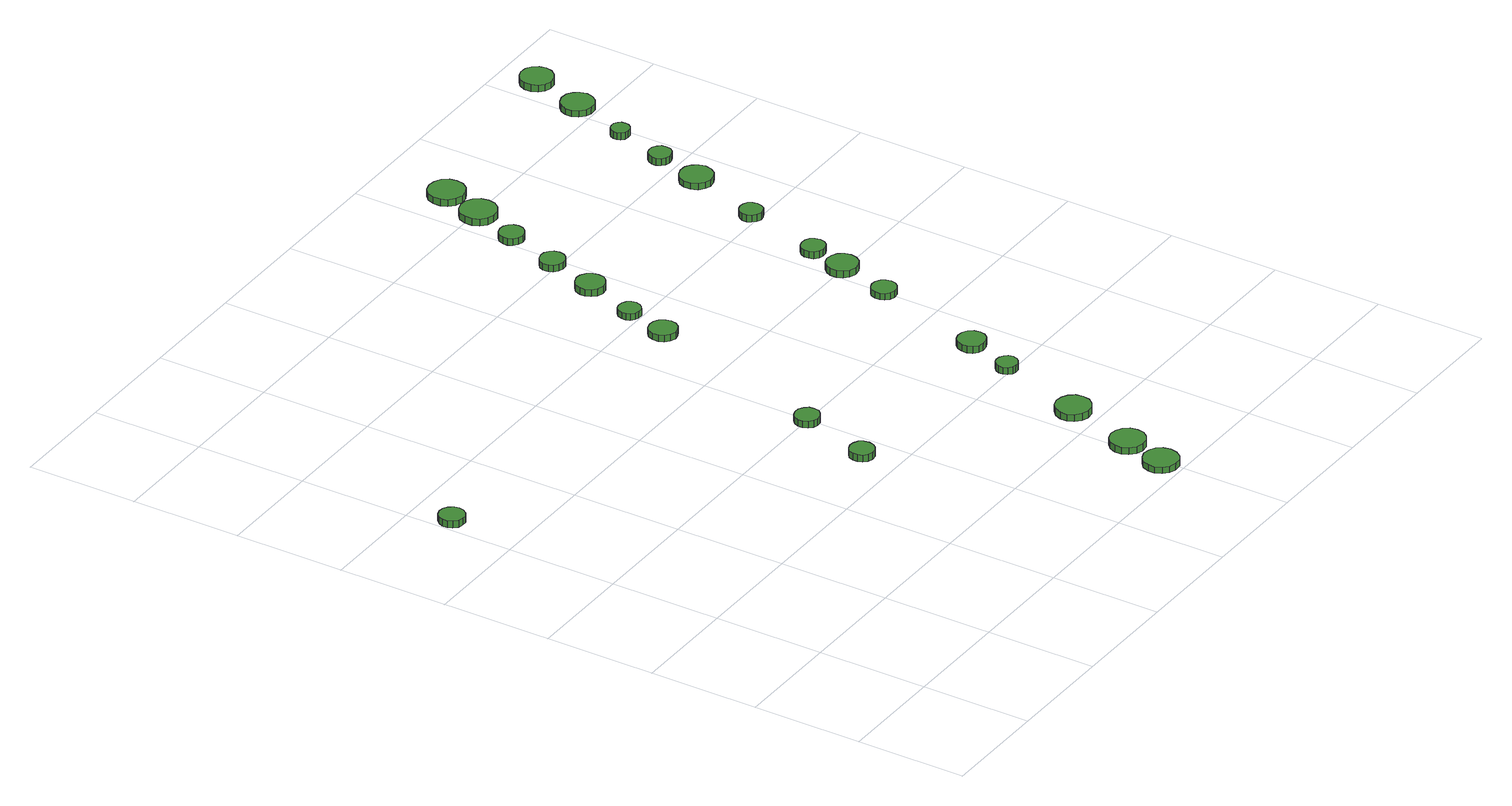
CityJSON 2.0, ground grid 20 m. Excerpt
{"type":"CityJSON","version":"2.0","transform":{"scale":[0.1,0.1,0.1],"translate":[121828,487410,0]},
"CityObjects":{
"tree1":{"type":"SolitaryVegetationObject","attributes":{"function":"something"},"geometry":[{"type":"MultiSurface","lod":"1","boundaries":[[[0,1,2,3,4,5,6,7,8,9,10,11,12,13,14]],[[15,16,17,18,19,20,21,22,23,24,25,26,27,28,29]],[[0,29,28,1]],[[1,28,27,2]],[[2,27,26,3]],[[3,26,25,4]],[[4,25,24,5]],[[5,24,23,6]],[[6,23,22,7]],[[7,22,21,8]],[[8,21,20,9]],[[9,20,19,10]],[[10,19,18,11]],[[11,18,17,12]],[[12,17,16,13]],[[13,16,15,14]],[[14,15,29,0]]]}]},
"tree2":{"type":"SolitaryVegetationObject","attributes":{"function":"something"},"geometry":[{"type":"MultiSurface","lod":"1","boundaries":[[[30,31,32,33,34,35,36,37,38,39,40,41,42,43,44]],[[45,46,47,48,49,50,51,52,53,54,55,56,57,58,59]],[[30,59,58,31]],[[31,58,57,32]],[[32,57,56,33]],[[33,56,55,34]],[[34,55,54,35]],[[35,54,53,36]],[[36,53,52,37]],[[37,52,51,38]],[[38,51,50,39]],[[39,50,49,40]],[[40,49,48,41]],[[41,48,47,42]],[[42,47,46,43]],[[43,46,45,44]],[[44,45,59,30]]]}]},
"tree3":{"type":"SolitaryVegetationObject","attributes":{"function":"something"},"geometry":[{"type":"MultiSurface","lod":"1","boundaries":[[[60,61,62,63,64,65,66,67,68,69,70,71,72,73,74]],[[75,76,77,78,79,80,81,82,83,84,85,86,87,88,89]],[[60,89,88,61]],[[61,88,87,62]],[[62,87,86,63]],[[63,86,85,64]],[[64,85,84,65]],[[65,84,83,66]],[[66,83,82,67]],[[67,82,81,68]],[[68,81,80,69]],[[69,80,79,70]],[[70,79,78,71]],[[71,78,77,72]],[[72,77,76,73]],[[73,76,75,74]],[[74,75,89,60]]]}]},
"tree4":{"type":"SolitaryVegetationObject","attributes":{"function":"something"},"geometry":[{"type":"MultiSurface","lod":"1","boundaries":[[[90,91,92,93,94,95,96,97,98,99,100,101,102,103,104]],[[105,106,107,108,109,110,111,112,113,114,115,116,117,118,119]],[[90,119,118,91]],[[91,118,117,92]],[[92,117,116,93]],[[93,116,115,94]],[[94,115,114,95]],[[95,114,113,96]],[[96,113,112,97]],[[97,112,111,98]],[[98,111,110,99]],[[99,110,109,100]],[[100,109,108,101]],[[101,108,107,102]],[[102,107,106,103]],[[103,106,105,104]],[[104,105,119,90]]]}]},
"tree5":{"type":"SolitaryVegetationObject","attributes":{"function":"something"},"geometry":[{"type":"MultiSurface","lod":"1","boundaries":[[[120,121,122,123,124,125,126,127,128,129,130,131,132,133,134]],[[135,136,137,138,139,140,141,142,143,144,145,146,147,148,149]],[[120,149,148,121]],[[121,148,147,122]],[[122,147,146,123]],[[123,146,145,124]],[[124,145,144,125]],[[125,144,143,126]],[[126,143,142,127]],[[127,142,141,128]],[[128,141,140,129]],[[129,140,139,130]],[[130,139,138,131]],[[131,138,137,132]],[[132,137,136,133]],[[133,136,135,134]],[[134,135,149,120]]]}]},
"tree6":{"type":"SolitaryVegetationObject","attributes":{"function":"something"},"geometry":[{"type":"MultiSurface","lod":"1","boundaries":[[[150,151,152,153,154,155,156,157,158,159,160,161,162,163,164]],[[165,166,167,168,169,170,171,172,173,174,175,176,177,178,179]],[[150,179,178,151]],[[151,178,177,152]],[[152,177,176,153]],[[153,176,175,154]],[[154,175,174,155]],[[155,174,173,156]],[[156,173,172,157]],[[157,172,171,158]],[[158,171,170,159]],[[159,170,169,160]],[[160,169,168,161]],[[161,168,167,162]],[[162,167,166,163]],[[163,166,165,164]],[[164,165,179,150]]]}]},
"tree7":{"type":"SolitaryVegetationObject","attributes":{"function":"something"},"geometry":[{"type":"MultiSurface","lod":"1","boundaries":[[[180,181,182,183,184,185,186,187,188,189,190,191,192,193,194]],[[195,196,197,198,199,200,201,202,203,204,205,206,207,208,209]],[[180,209,208,181]],[[181,208,207,182]],[[182,207,206,183]],[[183,206,205,184]],[[184,205,204,185]],[[185,204,203,186]],[[186,203,202,187]],[[187,202,201,188]],[[188,201,200,189]],[[189,200,199,190]],[[190,199,198,191]],[[191,198,197,192]],[[192,197,196,193]],[[193,196,195,194]],[[194,195,209,180]]]}]},
"tree8":{"type":"SolitaryVegetationObject","attributes":{"function":"something"},"geometry":[{"type":"MultiSurface","lod":"1","boundaries":[[[210,211,212,213,214,215,216,217,218,219,220,221,222,223,224]],[[225,226,227,228,229,230,231,232,233,234,235,236,237,238,239]],[[210,239,238,211]],[[211,238,237,212]],[[212,237,236,213]],[[213,236,235,214]],[[214,235,234,215]],[[215,234,233,216]],[[216,233,232,217]],[[217,232,231,218]],[[218,231,230,219]],[[219,230,229,220]],[[220,229,228,221]],[[221,228,227,222]],[[222,227,226,223]],[[223,226,225,224]],[[224,225,239,210]]]}]},
"tree9":{"type":"SolitaryVegetationObject","attributes":{"function":"something"},"geometry":[{"type":"MultiSurface","lod":"1","boundaries":[[[240,241,242,243,244,245,246,247,248,249,250,251,252,253,254]],[[255,256,257,258,259,260,261,262,263,264,265,266,267,268,269]],[[240,269,268,241]],[[241,268,267,242]],[[242,267,266,243]],[[243,266,265,244]],[[244,265,264,245]],[[245,264,263,246]],[[246,263,262,247]],[[247,262,261,248]],[[248,261,260,249]],[[249,260,259,250]],[[250,259,258,251]],[[251,258,257,252]],[[252,257,256,253]],[[253,256,255,254]],[[254,255,269,240]]]}]},
"tree10":{"type":"SolitaryVegetationObject","attributes":{"function":"something"},"geometry":[{"type":"MultiSurface","lod":"1","boundaries":[[[270,271,272,273,274,275,276,277,278,279,280,281,282,283,284]],[[285,286,287,288,289,290,291,292,293,294,295,296,297,298,299]],[[270,299,298,271]],[[271,298,297,272]],[[272,297,296,273]],[[273,296,295,274]],[[274,295,294,275]],[[275,294,293,276]],[[276,293,292,277]],[[277,292,291,278]],[[278,291,290,279]],[[279,290,289,280]],[[280,289,288,281]],[[281,288,287,282]],[[282,287,286,283]],[[283,286,285,284]],[[284,285,299,270]]]}]},
"tree11":{"type":"SolitaryVegetationObject","attributes":{"function":"something"},"geometry":[{"type":"MultiSurface","lod":"1","boundaries":[[[300,301,302,303,304,305,306,307,308,309,310,311,312,313,314]],[[315,316,317,318,319,320,321,322,323,324,325,326,327,328,329]],[[300,329,328,301]],[[301,328,327,302]],[[302,327,326,303]],[[303,326,325,304]],[[304,325,324,305]],[[305,324,323,306]],[[306,323,322,307]],[[307,322,321,308]],[[308,321,320,309]],[[309,320,319,310]],[[310,319,318,311]],[[311,318,317,312]],[[312,317,316,313]],[[313,316,315,314]],[[314,315,329,300]]]}]},
"tree12":{"type":"SolitaryVegetationObject","attributes":{"function":"something"},"geometry":[{"type":"MultiSurface","lod":"1","boundaries":[[[330,331,332,333,334,335,336,337,338,339,340,341,342,343,344]],[[345,346,347,348,349,350,351,352,353,354,355,356,357,358,359]],[[330,359,358,331]],[[331,358,357,332]],[[332,357,356,333]],[[333,356,355,334]],[[334,355,354,335]],[[335,354,353,336]],[[336,353,352,337]],[[337,352,351,338]],[[338,351,350,339]],[[339,350,349,340]],[[340,349,348,341]],[[341,348,347,342]],[[342,347,346,343]],[[343,346,345,344]],[[344,345,359,330]]]}]},
"tree13":{"type":"SolitaryVegetationObject","attributes":{"function":"something"},"geometry":[{"type":"MultiSurface","lod":"1","boundaries":[[[360,361,362,363,364,365,366,367,368,369,370,371,372,373,374]],[[375,376,377,378,379,380,381,382,383,384,385,386,387,388,389]],[[360,389,388,361]],[[361,388,387,362]],[[362,387,386,363]],[[363,386,385,364]],[[364,385,384,365]],[[365,384,383,366]],[[366,383,382,367]],[[367,382,381,368]],[[368,381,380,369]],[[369,380,379,370]],[[370,379,378,371]],[[371,378,377,372]],[[372,377,376,373]],[[373,376,375,374]],[[374,375,389,360]]]}]},
"tree14":{"type":"SolitaryVegetationObject","attributes":{"function":"something"},"geometry":[{"type":"MultiSurface","lod":"1","boundaries":[[[390,391,392,393,394,395,396,397,398,399,400,401,402,403,404]],[[405,406,407,408,409,410,411,412,413,414,415,416,417,418,419]],[[390,419,418,391]],[[391,418,417,392]],[[392,417,416,393]],[[393,416,415,394]],[[394,415,414,395]],[[395,414,413,396]],[[396,413,412,397]],[[397,412,411,398]],[[398,411,410,399]],[[399,410,409,400]],[[400,409,408,401]],[[401,408,407,402]],[[402,407,406,403]],[[403,406,405,404]],[[404,405,419,390]]]}]},
"tree15":{"type":"SolitaryVegetationObject","attributes":{"function":"something"},"geometry":[{"type":"MultiSurface","lod":"1","boundaries":[[[420,421,422,423,424,425,426,427,428,429,430,431,432,433,434]],[[435,436,437,438,439,440,441,442,443,444,445,446,447,448,449]],[[420,449,448,421]],[[421,448,447,422]],[[422,447,446,423]],[[423,446,445,424]],[[424,445,444,425]],[[425,444,443,426]],[[426,443,442,427]],[[427,442,441,428]],[[428,441,440,429]],[[429,440,439,430]],[[430,439,438,431]],[[431,438,437,432]],[[432,437,436,433]],[[433,436,435,434]],[[434,435,449,420]]]}]},
"tree16":{"type":"SolitaryVegetationObject","attributes":{"function":"something"},"geometry":[{"type":"MultiSurface","lod":"1","boundaries":[[[450,451,452,453,454,455,456,457,458,459,460,461,462,463,464]],[[465,466,467,468,469,470,471,472,473,474,475,476,477,478,479]],[[450,479,478,451]],[[451,478,477,452]],[[452,477,476,453]],[[453,476,475,454]],[[454,475,474,455]],[[455,474,473,456]],[[456,473,472,457]],[[457,472,471,458]],[[458,471,470,459]],[[459,470,469,460]],[[460,469,468,461]],[[461,468,467,462]],[[462,467,466,463]],[[463,466,465,464]],[[464,465,479,450]]]}]},
"tree17":{"type":"SolitaryVegetationObject","attributes":{"function":"something"},"geometry":[{"type":"MultiSurface","lod":"1","boundaries":[[[480,481,482,483,484,485,486,487,488,489,490,491,492,493,494]],[[495,496,497,498,499,500,501,502,503,504,505,506,507,508,509]],[[480,509,508,481]],[[481,508,507,482]],[[482,507,506,483]],[[483,506,505,484]],[[484,505,504,485]],[[485,504,503,486]],[[486,503,502,487]],[[487,502,501,488]],[[488,501,500,489]],[[489,500,499,490]],[[490,499,498,491]],[[491,498,497,492]],[[492,497,496,493]],[[493,496,495,494]],[[494,495,509,480]]]}]},
"tree18":{"type":"SolitaryVegetationObject","attributes":{"function":"something"},"geometry":[{"type":"MultiSurface","lod":"1","boundaries":[[[510,511,512,513,514,515,516,517,518,519,520,521,522,523,524]],[[525,526,527,528,529,530,531,532,533,534,535,536,537,538,539]],[[510,539,538,511]],[[511,538,537,512]],[[512,537,536,513]],[[513,536,535,514]],[[514,535,534,515]],[[515,534,533,516]],[[516,533,532,517]],[[517,532,531,518]],[[518,531,530,519]],[[519,530,529,520]],[[520,529,528,521]],[[521,528,527,522]],[[522,527,526,523]],[[523,526,525,524]],[[524,525,539,510]]]}]},
"tree19":{"type":"SolitaryVegetationObject","attributes":{"function":"something"},"geometry":[{"type":"MultiSurface","lod":"1","boundaries":[[[540,541,542,543,544,545,546,547,548,549,550,551,552,553,554]],[[555,556,557,558,559,560,561,562,563,564,565,566,567,568,569]],[[540,569,568,541]],[[541,568,567,542]],[[542,567,566,543]],[[543,566,565,544]],[[544,565,564,545]],[[545,564,563,546]],[[546,563,562,547]],[[547,562,561,548]],[[548,561,560,549]],[[549,560,559,550]],[[550,559,558,551]],[[551,558,557,552]],[[552,557,556,553]],[[553,556,555,554]],[[554,555,569,540]]]}]},
"tree20":{"type":"SolitaryVegetationObject","attributes":{"function":"something"},"geometry":[{"type":"MultiSurface","lod":"1","boundaries":[[[570,571,572,573,574,575,576,577,578,579,580,581,582,583,584]],[[585,586,587,588,589,590,591,592,593,594,595,596,597,598,599]],[[570,599,598,571]],[[571,598,597,572]],[[572,597,596,573]],[[573,596,595,574]],[[574,595,594,575]],[[575,594,593,576]],[[576,593,592,577]],[[577,592,591,578]],[[578,591,590,579]],[[579,590,589,580]],[[580,589,588,581]],[[581,588,587,582]],[[582,587,586,583]],[[583,586,585,584]],[[584,585,599,570]]]}]},
"tree21":{"type":"SolitaryVegetationObject","attributes":{"function":"something"},"geometry":[{"type":"MultiSurface","lod":"1","boundaries":[[[600,601,602,603,604,605,606,607,608,609,610,611,612,613,614]],[[615,616,617,618,619,620,621,622,623,624,625,626,627,628,629]],[[600,629,628,601]],[[601,628,627,602]],[[602,627,626,603]],[[603,626,625,604]],[[604,625,624,605]],[[605,624,623,606]],[[606,623,622,607]],[[607,622,621,608]],[[608,621,620,609]],[[609,620,619,610]],[[610,619,618,611]],[[611,618,617,612]],[[612,617,616,613]],[[613,616,615,614]],[[614,615,629,600]]]}]},
"tree22":{"type":"SolitaryVegetationObject","attributes":{"function":"something"},"geometry":[{"type":"MultiSurface","lod":"1","boundaries":[[[630,631,632,633,634,635,636,637,638,639,640,641,642,643,644]],[[645,646,647,648,649,650,651,652,653,654,655,656,657,658,659]],[[630,659,658,631]],[[631,658,657,632]],[[632,657,656,633]],[[633,656,655,634]],[[634,655,654,635]],[[635,654,653,636]],[[636,653,652,637]],[[637,652,651,638]],[[638,651,650,639]],[[639,650,649,640]],[[640,649,648,641]],[[641,648,647,642]],[[642,647,646,643]],[[643,646,645,644]],[[644,645,659,630]]]}]},
"tree23":{"type":"SolitaryVegetationObject","attributes":{"function":"something"},"geometry":[{"type":"MultiSurface","lod":"1","boundaries":[[[660,661,662,663,664,665,666,667,668,669,670,671,672,673,674]],[[675,676,677,678,679,680,681,682,683,684,685,686,687,688,689]],[[660,689,688,661]],[[661,688,687,662]],[[662,687,686,663]],[[663,686,685,664]],[[664,685,684,665]],[[665,684,683,666]],[[666,683,682,667]],[[667,682,681,668]],[[668,681,680,669]],[[669,680,679,670]],[[670,679,678,671]],[[671,678,677,672]],[[672,677,676,673]],[[673,676,675,674]],[[674,675,689,660]]]}]},
"tree24":{"type":"SolitaryVegetationObject","attributes":{"function":"something"},"geometry":[{"type":"MultiSurface","lod":"1","boundaries":[[[690,691,692,693,694,695,696,697,698,699,700,701,702,703,704]],[[705,706,707,708,709,710,711,712,713,714,715,716,717,718,719]],[[690,719,718,691]],[[691,718,717,692]],[[692,717,716,693]],[[693,716,715,694]],[[694,715,714,695]],[[695,714,713,696]],[[696,713,712,697]],[[697,712,711,698]],[[698,711,710,699]],[[699,710,709,700]],[[700,709,708,701]],[[701,708,707,702]],[[702,707,706,703]],[[703,706,705,704]],[[704,705,719,690]]]}]}
},
"vertices":[
[50,928,15],[48,937,15],[42,945,15],[34,950,15],[25,951,15],[16,948,15],[9,941,15],[5,933,15],[5,923,15],[9,915,15],[16,908,15],[25,906,15],[34,906,15],[42,911,15],[48,919,15],[48,919,2],[42,911,2],[34,906,2],[25,906,2],[16,908,2],[9,915,2],[5,923,2],[5,933,2],[9,941,2],[16,948,2],[25,951,2],[34,950,2],[42,945,2],[48,937,2],[50,928,2],
[577,467,16],[575,476,16],[570,484,16],[562,488,16],[553,489,16],[544,486,16],[537,480,16],[534,472,16],[534,463,16],[537,454,16],[544,448,16],[553,445,16],[562,446,16],[570,451,16],[575,458,16],[575,458,3],[570,451,3],[562,446,3],[553,445,3],[544,448,3],[537,454,3],[534,463,3],[534,472,3],[537,480,3],[544,486,3],[553,489,3],[562,488,3],[570,484,3],[575,476,3],[577,467,3],
[615,597,18],[614,606,18],[608,613,18],[600,618,18],[591,619,18],[583,616,18],[576,610,18],[572,602,18],[572,593,18],[576,584,18],[583,578,18],[591,575,18],[600,576,18],[608,581,18],[614,588,18],[614,588,5],[608,581,5],[600,576,5],[591,575,5],[583,578,5],[576,584,5],[572,593,5],[572,602,5],[576,610,5],[583,616,5],[591,619,5],[600,618,5],[608,613,5],[614,606,5],[615,597,5],
[816,34,20],[813,47,20],[806,57,20],[795,63,20],[782,65,20],[770,61,20],[760,52,20],[755,40,20],[755,28,20],[760,16,20],[770,7,20],[782,3,20],[795,4,20],[806,11,20],[813,21,20],[813,21,8],[806,11,8],[795,4,8],[782,3,8],[770,7,8],[760,16,8],[755,28,8],[755,40,8],[760,52,8],[770,61,8],[782,65,8],[795,63,8],[806,57,8],[813,47,8],[816,34,8],
[841,114,18],[839,127,18],[831,137,18],[820,143,18],[807,145,18],[795,141,18],[785,132,18],[780,120,18],[780,107,18],[785,96,18],[795,87,18],[807,83,18],[820,84,18],[831,91,18],[839,101,18],[839,101,5],[831,91,5],[820,84,5],[807,83,5],[795,87,5],[785,96,5],[780,107,5],[780,120,5],[785,132,5],[795,141,5],[807,145,5],[820,143,5],[831,137,5],[839,127,5],[841,114,5],
[882,245,17],[880,258,17],[872,268,17],[861,274,17],[848,276,17],[836,272,17],[826,263,17],[821,251,17],[821,238,17],[826,227,17],[836,218,17],[848,214,17],[861,215,17],[872,222,17],[880,232,17],[880,232,4],[872,222,4],[861,215,4],[848,214,4],[836,218,4],[826,227,4],[821,238,4],[821,251,4],[826,263,4],[836,272,4],[848,276,4],[861,274,4],[872,268,4],[880,258,4],[882,245,4],
[722,940,17],[720,950,17],[714,959,17],[705,964,17],[695,965,17],[685,962,17],[677,955,17],[673,945,17],[673,935,17],[677,926,17],[685,919,17],[695,915,17],[705,917,17],[714,922,17],[720,930,17],[720,930,5],[714,922,5],[705,917,5],[695,915,5],[685,919,5],[677,926,5],[673,935,5],[673,945,5],[677,955,5],[685,962,5],[695,965,5],[705,964,5],[714,959,5],[720,950,5],[722,940,5],
[925,407,18],[923,415,18],[918,421,18],[911,425,18],[903,426,18],[896,424,18],[890,418,18],[887,411,18],[887,403,18],[890,396,18],[896,390,18],[903,388,18],[911,389,18],[918,393,18],[923,399,18],[923,399,5],[918,393,5],[911,389,5],[903,388,5],[896,390,5],[890,396,5],[887,403,5],[887,411,5],[890,418,5],[896,424,5],[903,426,5],[911,425,5],[918,421,5],[923,415,5],[925,407,5],
[743,1021,15],[741,1029,15],[736,1036,15],[729,1040,15],[721,1041,15],[713,1039,15],[707,1033,15],[704,1025,15],[704,1017,15],[707,1010,15],[713,1004,15],[721,1002,15],[729,1002,15],[736,1007,15],[741,1013,15],[741,1013,3],[736,1007,3],[729,1002,3],[721,1002,3],[713,1004,3],[707,1010,3],[704,1017,3],[704,1025,3],[707,1033,3],[713,1039,3],[721,1041,3],[729,1040,3],[736,1036,3],[741,1029,3],[743,1021,3],
[955,490,22],[953,500,22],[947,509,22],[938,514,22],[927,515,22],[917,512,22],[910,505,22],[906,495,22],[906,485,22],[910,476,22],[917,469,22],[927,466,22],[938,467,22],[947,472,22],[953,480,22],[953,480,9],[947,472,9],[938,467,9],[927,466,9],[917,469,9],[910,476,9],[906,485,9],[906,495,9],[910,505,9],[917,512,9],[927,515,9],[938,514,9],[947,509,9],[953,500,9],[955,490,9],
[782,1118,16],[780,1128,16],[774,1137,16],[764,1143,16],[754,1144,16],[743,1140,16],[735,1133,16],[731,1123,16],[731,1113,16],[735,1103,16],[743,1095,16],[754,1092,16],[764,1093,16],[774,1099,16],[780,1107,16],[780,1107,3],[774,1099,3],[764,1093,3],[754,1092,3],[743,1095,3],[735,1103,3],[731,1113,3],[731,1123,3],[735,1133,3],[743,1140,3],[754,1144,3],[764,1143,3],[774,1137,3],[780,1128,3],[782,1118,3],
[807,1209,16],[805,1218,16],[800,1225,16],[792,1230,16],[783,1231,16],[774,1228,16],[767,1222,16],[763,1214,16],[763,1204,16],[767,1196,16],[774,1190,16],[783,1187,16],[792,1188,16],[800,1193,16],[805,1200,16],[805,1200,3],[800,1193,3],[792,1188,3],[783,1187,3],[774,1190,3],[767,1196,3],[763,1204,3],[763,1214,3],[767,1222,3],[774,1228,3],[783,1231,3],[792,1230,3],[800,1225,3],[805,1218,3],[807,1209,3],
[1013,698,21],[1011,707,21],[1006,714,21],[998,719,21],[989,720,21],[980,717,21],[973,711,21],[970,703,21],[970,693,21],[973,685,21],[980,679,21],[989,676,21],[998,677,21],[1006,682,21],[1011,689,21],[1011,689,9],[1006,682,9],[998,677,9],[989,676,9],[980,679,9],[973,685,9],[970,693,9],[970,703,9],[973,711,9],[980,717,9],[989,720,9],[998,719,9],[1006,714,9],[1011,707,9],[1013,698,9],
[841,1309,16],[839,1318,16],[834,1325,16],[826,1330,16],[817,1331,16],[808,1328,16],[801,1322,16],[797,1313,16],[797,1304,16],[801,1296,16],[808,1290,16],[817,1287,16],[826,1288,16],[834,1293,16],[839,1300,16],[839,1300,3],[834,1293,3],[826,1288,3],[817,1287,3],[808,1290,3],[801,1296,3],[797,1304,3],[797,1313,3],[801,1322,3],[808,1328,3],[817,1331,3],[826,1330,3],[834,1325,3],[839,1318,3],[841,1309,3],
[1051,799,18],[1049,810,18],[1042,820,18],[1032,825,18],[1020,827,18],[1009,823,18],[1001,815,18],[996,805,18],[996,793,18],[1001,783,18],[1009,775,18],[1020,771,18],[1032,773,18],[1042,778,18],[1049,788,18],[1049,788,5],[1042,778,5],[1032,773,5],[1020,771,5],[1009,775,5],[1001,783,5],[996,793,5],[996,805,5],[1001,815,5],[1009,823,5],[1020,827,5],[1032,825,5],[1042,820,5],[1049,810,5],[1051,799,5],
[880,1392,17],[878,1405,17],[870,1416,17],[858,1423,17],[845,1424,17],[832,1420,17],[822,1411,17],[817,1399,17],[817,1385,17],[822,1373,17],[832,1364,17],[845,1360,17],[858,1361,17],[870,1368,17],[878,1379,17],[878,1379,4],[870,1368,4],[858,1361,4],[845,1360,4],[832,1364,4],[822,1373,4],[817,1385,4],[817,1399,4],[822,1411,4],[832,1420,4],[845,1424,4],[858,1423,4],[870,1416,4],[878,1405,4],[880,1392,4],
[1067,869,16],[1065,878,16],[1060,885,16],[1052,889,16],[1043,890,16],[1035,887,16],[1028,881,16],[1025,873,16],[1025,865,16],[1028,857,16],[1035,851,16],[1043,848,16],[1052,849,16],[1060,853,16],[1065,860,16],[1065,860,3],[1060,853,3],[1052,849,3],[1043,848,3],[1035,851,3],[1028,857,3],[1025,865,3],[1025,873,3],[1028,881,3],[1035,887,3],[1043,890,3],[1052,889,3],[1060,885,3],[1065,878,3],[1067,869,3],
[905,1469,16],[903,1482,16],[895,1493,16],[883,1499,16],[870,1501,16],[857,1497,16],[847,1488,16],[842,1475,16],[842,1462,16],[847,1450,16],[857,1441,16],[870,1437,16],[883,1438,16],[895,1445,16],[903,1456,16],[903,1456,3],[895,1445,3],[883,1438,3],[870,1437,3],[857,1441,3],[847,1450,3],[842,1462,3],[842,1475,3],[847,1488,3],[857,1497,3],[870,1501,3],[883,1499,3],[895,1493,3],[903,1482,3],[905,1469,3],
[1108,1016,15],[1106,1024,15],[1102,1031,15],[1094,1035,15],[1086,1036,15],[1078,1033,15],[1072,1027,15],[1068,1020,15],[1068,1011,15],[1072,1004,15],[1078,998,15],[1086,995,15],[1094,996,15],[1102,1000,15],[1106,1007,15],[1106,1007,2],[1102,1000,2],[1094,996,2],[1086,995,2],[1078,998,2],[1072,1004,2],[1068,1011,2],[1068,1020,2],[1072,1027,2],[1078,1033,2],[1086,1036,2],[1094,1035,2],[1102,1031,2],[1106,1024,2],[1108,1016,2],
[1160,1148,16],[1157,1160,16],[1150,1170,16],[1140,1176,16],[1127,1177,16],[1116,1173,16],[1107,1165,16],[1102,1154,16],[1102,1142,16],[1107,1130,16],[1116,1122,16],[1127,1118,16],[1140,1120,16],[1150,1126,16],[1157,1136,16],[1157,1136,4],[1150,1126,4],[1140,1120,4],[1127,1118,4],[1116,1122,4],[1107,1130,4],[1102,1142,4],[1102,1154,4],[1107,1165,4],[1116,1173,4],[1127,1177,4],[1140,1176,4],[1150,1170,4],[1157,1160,4],[1160,1148,4],
[1176,1234,16],[1175,1243,16],[1170,1249,16],[1162,1254,16],[1154,1254,16],[1146,1252,16],[1140,1246,16],[1136,1238,16],[1136,1230,16],[1140,1222,16],[1146,1217,16],[1154,1214,16],[1162,1215,16],[1170,1219,16],[1175,1226,16],[1175,1226,3],[1170,1219,3],[1162,1215,3],[1154,1214,3],[1146,1217,3],[1140,1222,3],[1136,1230,3],[1136,1238,3],[1140,1246,3],[1146,1252,3],[1154,1254,3],[1162,1254,3],[1170,1249,3],[1175,1243,3],[1176,1234,3],
[1204,1331,15],[1203,1338,15],[1199,1343,15],[1193,1347,15],[1186,1347,15],[1179,1345,15],[1174,1341,15],[1171,1334,15],[1171,1327,15],[1174,1321,15],[1179,1316,15],[1186,1314,15],[1193,1315,15],[1199,1319,15],[1203,1324,15],[1203,1324,2],[1199,1319,2],[1193,1315,2],[1186,1314,2],[1179,1316,2],[1174,1321,2],[1171,1327,2],[1171,1334,2],[1174,1341,2],[1179,1345,2],[1186,1347,2],[1193,1347,2],[1199,1343,2],[1203,1338,2],[1204,1331,2],
[1247,1432,16],[1244,1444,16],[1237,1454,16],[1227,1460,16],[1214,1461,16],[1203,1457,16],[1194,1449,16],[1189,1438,16],[1189,1426,16],[1194,1415,16],[1203,1406,16],[1214,1403,16],[1227,1404,16],[1237,1410,16],[1244,1420,16],[1244,1420,4],[1237,1410,4],[1227,1404,4],[1214,1403,4],[1203,1406,4],[1194,1415,4],[1189,1426,4],[1189,1438,4],[1194,1449,4],[1203,1457,4],[1214,1461,4],[1227,1460,4],[1237,1454,4],[1244,1444,4],[1247,1432,4],
[1279,1531,16],[1276,1543,16],[1269,1553,16],[1259,1559,16],[1246,1560,16],[1235,1556,16],[1226,1548,16],[1221,1537,16],[1221,1525,16],[1226,1513,16],[1235,1505,16],[1246,1502,16],[1259,1503,16],[1269,1509,16],[1276,1519,16],[1276,1519,3],[1269,1509,3],[1259,1503,3],[1246,1502,3],[1235,1505,3],[1226,1513,3],[1221,1525,3],[1221,1537,3],[1226,1548,3],[1235,1556,3],[1246,1560,3],[1259,1559,3],[1269,1553,3],[1276,1543,3],[1279,1531,3]
]}
